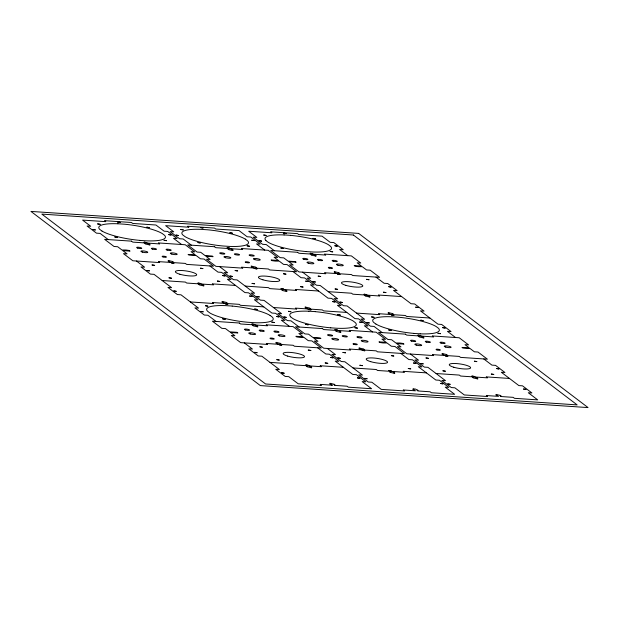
<?xml version="1.0" encoding="UTF-8"?>
<svg xmlns="http://www.w3.org/2000/svg" width="619" height="619" viewBox="0 0 619 619"><rect width="100%" height="100%" fill="white"/><g stroke="black" fill="none" stroke-linecap="round" stroke-linejoin="round"><path stroke-width="0.93" d="M117.943 223.769L124.373 224.202A33.612 7.103 8.5 0 1 162.271 233.564L164.522 235.259A33.612 7.103 8.5 0 1 146.27 240.83L139.848 240.396M284.051 234.918L290.481 235.344M308.811 311.202L315.241 311.636M420.193 333.834L413.763 333.401M162.17 280.523L185.421 282.078L186.69 283.045L213.57 284.848L212.294 283.881L235.545 285.444M245.225 286.094L268.476 287.649L269.745 288.616L296.617 290.419L295.348 289.452L318.599 291.015M328.279 291.665L351.522 293.22L352.799 294.187L379.671 295.99L378.402 295.023L401.654 296.586M190.397 301.948L213.64 303.511L212.371 302.544L239.251 304.347L240.52 305.314L263.771 306.869M273.443 307.519L296.694 309.082L295.425 308.115L322.306 309.918L323.575 310.885L346.826 312.44M356.498 313.09L379.749 314.653L378.48 313.686L405.36 315.489L406.629 316.456L429.88 318.019M269.985 362.378L293.236 363.941L294.505 364.901L321.385 366.703L320.108 365.744L343.359 367.299M353.039 367.949L376.29 369.512L377.559 370.472L404.431 372.274L403.162 371.315L426.414 372.87M436.093 373.52L459.337 375.083L460.613 376.05L487.486 377.853L486.217 376.886L509.468 378.449M305.948 251.546L312.378 251.979A33.612 7.103 8.5 0 0 330.608 246.401L328.38 244.691A33.612 7.103 8.5 0 0 290.512 235.367M232.187 306.065L225.757 305.631A33.612 7.103 8.5 0 0 207.558 311.225L209.764 312.912A33.612 7.103 8.5 0 0 247.654 322.251L254.092 322.692A33.612 7.103 8.5 0 0 272.314 317.114L270.085 315.404M330.708 327.83L337.146 328.263A33.612 7.103 8.5 0 0 355.368 322.685L353.139 320.975A33.612 7.103 8.5 0 0 315.272 311.659M375.872 324.062L373.621 322.352A33.612 7.103 8.5 0 1 391.873 316.781L398.296 317.207A33.612 7.103 8.5 0 1 436.194 326.569L438.438 328.256A33.612 7.103 8.5 0 1 420.185 333.827M245.325 239.12L247.577 240.83A33.612 7.103 8.5 0 1 229.316 246.401L222.894 245.975A33.612 7.103 8.5 0 1 185.019 236.628L182.752 234.918A33.612 7.103 8.5 0 1 201.028 229.363L207.427 229.773A33.612 7.103 8.5 0 1 245.325 239.135M101.949 231.057L99.698 229.347A33.612 7.103 8.5 0 1 117.95 223.776M347.746 255.655L339.607 249.48L343.236 249.72L333.827 242.578L330.198 242.339L322.066 236.156L298.815 234.601L297.546 233.634L270.665 231.831L271.934 232.79L248.683 231.235L256.823 237.41L253.194 237.17L262.603 244.312L266.232 244.559L274.372 250.734M375.973 277.088L384.105 283.262L387.734 283.51L397.143 290.651L393.514 290.412L411.062 303.728L414.691 303.975L424.1 311.117L420.471 310.87L438.012 324.194L441.641 324.441L451.05 331.583L447.421 331.335L455.561 337.517M483.787 358.943L491.919 365.125L495.548 365.365L504.957 372.506L501.328 372.267L518.877 385.591L522.506 385.83L531.914 392.972L528.286 392.732L537.694 399.874L514.443 398.311L513.174 397.352L500.941 396.531L500.098 395.889L501.104 395.951L500.423 395.44L495.981 394.442L497.003 395.208L495.989 395.146L498.519 396.369L486.294 395.549L487.563 396.508L464.312 394.953L454.903 387.811L451.274 387.564L441.873 380.422L445.502 380.662L427.953 367.346L424.325 367.098L414.916 359.956L418.545 360.204L410.405 354.022M313.539 254.239L316.069 255.469L315.063 255.399L316.077 256.173L311.636 255.167L310.955 254.657L311.968 254.719L311.117 254.076M339.22 273.745L338.376 273.095L339.382 273.165L338.701 272.654L334.26 271.648L335.281 272.422L334.268 272.352L336.806 273.583M367.446 295.17L369.295 295.882L369.976 296.393L368.97 296.331L369.984 297.097L365.543 296.099L364.862 295.58L365.875 295.65L365.024 295.008M393.127 314.669L392.284 314.026L393.289 314.096L392.608 313.578L388.167 312.58L389.189 313.353L388.175 313.284L390.705 314.506M421.353 336.102L423.203 336.813L423.883 337.324L422.878 337.254L423.891 338.028L419.45 337.03L418.769 336.512L419.783 336.581L418.931 335.939M447.034 355.6L446.191 354.958L447.197 355.027L446.516 354.509L442.074 353.511L443.096 354.285L442.082 354.215L444.612 355.438M475.26 377.033L477.791 378.255L476.785 378.186L477.798 378.96L473.357 377.954L472.676 377.443L473.69 377.513L472.839 376.87M302.59 272.167L310.73 278.341L307.101 278.101L316.51 285.243L320.139 285.483L337.688 298.807L334.059 298.567L343.46 305.709L347.089 305.948L364.637 319.272L361.009 319.025L370.417 326.174L374.046 326.414L382.186 332.596M264.692 250.084L256.552 243.909L260.181 244.149L250.772 237.007L247.143 236.768L239.011 230.585L215.76 229.022L214.491 228.063L187.611 226.26L188.88 227.219L165.629 225.664L173.769 231.839L170.14 231.599L179.549 238.741L183.178 238.98L191.317 245.163M292.919 271.517L301.051 277.691L304.68 277.939L314.088 285.08L310.459 284.833L328.008 298.157L331.637 298.404L341.046 305.546L337.417 305.299L354.958 318.623L358.587 318.862L367.996 326.012L364.367 325.764L372.506 331.946M400.733 353.372L408.865 359.554L412.494 359.794L421.903 366.935L418.274 366.696L435.822 380.02L439.451 380.259L448.86 387.401L445.231 387.161L454.64 394.303L431.389 392.74L430.12 391.781L417.887 390.96L417.044 390.318L418.049 390.38L415.349 389.026L412.927 388.864L413.949 389.637L412.935 389.568L415.473 390.798L403.24 389.978L404.509 390.937L381.258 389.382L371.857 382.233L368.228 381.993L358.819 374.851L362.448 375.091L344.899 361.775L341.27 361.527L331.861 354.385L335.49 354.625L327.35 348.451M230.485 248.668L232.342 249.38L233.015 249.89L232.009 249.828L233.023 250.594L228.581 249.596L227.9 249.086L228.914 249.148L228.063 248.505M256.165 268.166L255.322 267.524L256.328 267.594L255.655 267.083L251.206 266.077L252.227 266.851L251.213 266.781L253.751 268.004M284.392 289.599L286.249 290.311L286.922 290.822L285.916 290.752L286.93 291.526L282.488 290.528L281.807 290.009L282.821 290.079L281.97 289.437M310.073 309.098L309.229 308.455L310.235 308.525L309.562 308.007L305.113 307.009L306.134 307.782L305.121 307.713L305.801 308.223L307.658 308.935M338.299 330.531L340.156 331.235L340.829 331.753L339.823 331.683L340.837 332.457L336.396 331.459L335.715 330.941L336.728 331.01L335.877 330.368M363.98 350.029L363.136 349.387L364.142 349.456L363.469 348.938L359.02 347.94L360.041 348.706L359.028 348.644L361.566 349.867M392.206 371.454L394.063 372.166L394.736 372.684L393.73 372.615L394.744 373.389L390.303 372.383L389.622 371.872L390.635 371.942L389.784 371.292M219.536 266.588L227.676 272.77L224.047 272.53L233.456 279.672L237.085 279.912L254.633 293.236L251.005 292.988L260.413 300.138L264.042 300.377L281.583 313.701L277.954 313.454L287.363 320.596L290.992 320.843L299.132 327.018M181.638 244.513L173.498 238.338L177.127 238.578L167.726 231.436L164.097 231.189L155.957 225.014L132.706 223.451L131.437 222.492L104.557 220.689L105.826 221.648L82.582 220.093L90.714 226.268L87.086 226.028L96.494 233.17L100.123 233.409L108.263 239.592M209.864 265.946L218.004 272.12L221.633 272.368L231.034 279.509L227.405 279.262L244.954 292.586L248.583 292.826L257.991 299.975L254.363 299.728L271.911 313.052L275.54 313.291L284.941 320.433L281.312 320.193L289.452 326.375M317.679 347.801L325.818 353.983L329.447 354.223L338.848 361.364L335.219 361.125L352.768 374.441L356.397 374.688L365.806 381.83L362.177 381.59L371.586 388.732L348.335 387.169L347.066 386.21L334.833 385.389L333.989 384.739L334.995 384.809L334.322 384.298L329.873 383.293L330.894 384.066L329.881 383.997L330.561 384.515L332.418 385.227L320.185 384.399L321.454 385.366L298.211 383.811L288.802 376.662L285.173 376.422L275.764 369.28L279.393 369.52L261.845 356.196L258.216 355.956L248.807 348.814L252.436 349.054L244.304 342.88M147.43 243.097L149.96 244.319L148.955 244.257L149.968 245.023L145.527 244.025L144.854 243.507L145.86 243.577L145.008 242.934M173.111 262.595L172.268 261.953L173.274 262.023L172.6 261.504L168.151 260.506L169.173 261.28L168.159 261.21L170.697 262.433M201.337 284.028L203.868 285.251L202.862 285.181L203.875 285.955L199.434 284.957L198.761 284.438L199.767 284.508L198.916 283.866M227.018 303.527L226.175 302.884L227.181 302.954L226.508 302.436L222.059 301.438L223.08 302.211L222.066 302.142L224.604 303.364M255.245 324.96L257.102 325.664L257.775 326.182L256.769 326.112L257.783 326.886L253.341 325.88L252.668 325.37L253.674 325.439L252.823 324.797M280.925 344.458L280.082 343.816L281.088 343.878L280.415 343.367L275.966 342.369L276.987 343.135L275.973 343.073L278.511 344.296M309.152 365.883L311.009 366.595L311.682 367.113L310.676 367.044L311.69 367.818L307.248 366.812L306.575 366.301L307.581 366.363L306.73 365.721M136.49 261.017L144.622 267.199L140.993 266.951L150.402 274.101L154.03 274.341L171.579 287.665L167.95 287.417L177.359 294.559L180.988 294.806L198.529 308.13L194.9 307.883L204.309 315.025L207.938 315.272L216.077 321.447M265.806 240.489L268.058 242.199A33.612 7.103 8.5 0 0 306.01 251.546M290.566 316.781L292.818 318.491A33.612 7.103 8.5 0 0 330.77 327.83M232.218 306.088A33.612 7.103 8.5 0 1 270.085 315.419M139.909 240.396A33.612 7.103 8.5 0 1 102.034 231.065M290.675 316.804A33.612 7.103 8.5 0 1 308.912 311.233M413.825 333.401A33.612 7.103 8.5 0 1 375.957 324.062M265.915 240.512A33.612 7.103 8.5 0 1 284.144 234.941M92.935 229.556L95.488 229.959L92.974 229.51M97.632 223.916L100.185 224.318L97.632 223.916M114.848 236.984L117.401 237.387L114.848 236.984M117.564 222.028L120.125 222.43L117.564 222.028M144.095 242.176L146.657 242.571L144.111 242.145M146.811 227.219L149.372 227.614L146.858 227.165M164.035 240.288L166.588 240.69L164.074 240.242M168.732 234.647L171.285 235.042L168.77 234.601M175.982 235.135L178.543 235.529L176.028 235.081M180.678 229.487L183.239 229.889L180.678 229.487M197.894 242.563L200.455 242.958L197.91 242.532M200.618 227.599L203.179 228.001L200.633 227.575M200.749 311.419L203.303 311.821L200.757 311.396M205.446 305.778L207.999 306.173L205.454 305.747M227.15 247.747L229.703 248.142L227.15 247.747M222.662 318.847L225.215 319.249L222.662 318.847M229.866 232.79L232.427 233.185L229.881 232.759M225.378 303.89L227.939 304.285L225.393 303.867M247.082 245.859L249.643 246.261L247.128 245.813M251.778 240.218L254.339 240.613L251.778 240.218M251.91 324.031L254.471 324.433L251.925 324.008M259.036 240.706L261.597 241.101L259.036 240.706M254.626 309.074L257.187 309.477L254.626 309.074M263.733 235.058L266.294 235.46L263.771 235.011M271.849 322.143L274.403 322.545L271.849 322.143M280.949 248.134L283.51 248.529L280.987 248.087M276.546 316.502L279.099 316.905L276.554 316.479M283.672 233.177L286.233 233.572L283.688 233.146M283.796 316.99L286.357 317.392L283.812 316.967M288.493 311.349L291.054 311.744L288.539 311.303M310.204 253.318L312.757 253.72L310.22 253.295M305.709 324.418L308.27 324.82L305.755 324.371M312.92 238.361L315.481 238.756L312.92 238.361M308.432 309.461L310.993 309.864L308.432 309.461M330.136 251.43L332.697 251.832L330.136 251.43M334.833 245.789L337.394 246.192L334.871 245.743M334.964 329.602L337.517 330.004L334.98 329.579M337.68 314.645L340.241 315.048L337.68 314.645M354.896 327.722L357.457 328.116L354.896 327.722M359.593 322.073L362.154 322.476L359.639 322.027M366.85 322.561L369.411 322.963L366.889 322.514M371.547 316.92L374.108 317.315L371.547 316.92M388.763 329.989L391.324 330.391L388.778 329.966M391.487 315.032L394.048 315.435L391.502 315.009M418.018 335.173L420.572 335.575L418.057 335.127M420.734 320.216L423.295 320.619L420.75 320.193M437.95 333.293L440.511 333.687L437.966 333.262M442.647 327.644L445.208 328.047L442.647 327.644M146.842 270.48L149.396 270.874L146.842 270.48M152.081 264.971L154.642 265.365L152.081 264.971M171.478 262.951L174.032 263.346L171.486 262.936M169.018 277.83L171.571 278.225L169.018 277.83M173.792 290.945L176.353 291.34L173.807 290.93M200.463 268.22L203.024 268.615L200.479 268.197M198.003 283.092L200.564 283.494L198.018 283.076M217.401 281.072L219.954 281.475L217.408 281.057M222.639 275.563L225.192 275.966L222.647 275.548M229.897 276.051L232.45 276.445L229.928 276.02M235.135 270.542L237.696 270.936L235.166 270.511M254.525 268.522L257.086 268.917L254.541 268.507M252.072 283.401L254.626 283.796L252.08 283.386M249.589 296.029L252.15 296.424L249.604 296.014M256.846 296.516L259.407 296.911L256.862 296.501M254.657 352.343L257.21 352.737L254.688 352.304M259.895 346.833L262.456 347.228L259.926 346.795M283.517 273.791L286.071 274.186L283.525 273.768M281.057 288.671L283.618 289.065L281.057 288.671M279.293 344.814L281.846 345.209L279.301 344.791M276.832 359.685L279.386 360.08L276.84 359.67M300.447 286.643L303.008 287.046L300.447 286.643M305.693 281.142L308.247 281.537L305.701 281.119M281.606 372.8L284.167 373.203L281.606 372.8M312.951 281.622L315.504 282.024L312.959 281.606M318.189 276.113L320.75 276.515L318.205 276.097M308.277 350.075L310.839 350.47L308.277 350.075M305.817 364.955L308.378 365.349L305.848 364.916M337.579 274.093L340.141 274.496L337.595 274.078M335.127 288.972L337.68 289.367L335.134 288.957M332.643 301.6L335.204 302.002L332.658 301.585M339.901 302.087L342.462 302.482L339.916 302.072M325.215 362.935L327.768 363.33L325.215 362.935M330.453 357.426L333.007 357.821L330.453 357.426M337.711 357.914L340.264 358.308L337.711 357.914M342.949 352.404L345.51 352.799L342.949 352.404M366.572 279.362L369.125 279.757L366.603 279.324M364.111 294.242L366.672 294.636L364.127 294.218M362.339 350.385L364.901 350.78L362.355 350.362M359.887 365.256L362.44 365.659L359.887 365.256M357.403 377.892L359.964 378.286L357.418 377.869M383.501 292.222L386.063 292.617L383.532 292.183M388.747 286.713L391.301 287.108L388.755 286.69M364.661 378.379L367.222 378.774L364.676 378.356M391.332 355.646L393.885 356.041L391.363 355.616M388.871 370.526L391.432 370.92L388.902 370.495M415.697 307.179L418.258 307.573L415.728 307.14M408.261 368.506L410.823 368.901L408.292 368.467M413.507 362.997L416.061 363.392L413.515 362.982M420.765 363.485L423.319 363.879L420.773 363.469M426.004 357.975L428.565 358.37L426.034 357.937M445.394 355.956L447.955 356.351L445.425 355.917M442.941 370.835L445.494 371.23L442.949 370.812M440.457 383.463L443.018 383.857L440.473 383.447M447.715 383.95L450.276 384.345L447.73 383.927M474.386 361.217L476.94 361.62L474.394 361.202M471.926 376.097L474.487 376.491L471.926 376.097M491.316 374.077L493.877 374.472L491.331 374.062M496.562 368.568L499.115 368.963L496.57 368.553M523.512 389.034L526.073 389.428L523.527 389.018M358.649 233.402L30.95 211.419L260.351 385.598L588.05 407.581L358.649 233.402M353.41 235.011L41.837 214.104L265.59 383.989L577.163 404.896L353.41 235.011M131.514 241.147L104.634 239.344L114.043 246.494L117.672 246.733L121.951 249.983L125.951 250.006L129.209 250.471L130.052 251.113L122.794 250.625L127.081 253.875L123.452 253.635L132.861 260.777L159.733 262.58L158.464 261.613L185.344 263.415L186.613 264.383L213.493 266.185L204.084 259.044L200.455 258.796L196.177 255.546L188.919 255.059L188.068 254.417L195.325 254.904L191.047 251.654L194.675 251.902L185.267 244.76L158.387 242.95L159.663 243.917L132.783 242.114L131.514 241.147M214.569 246.726L187.689 244.923L197.097 252.065L200.726 252.304L205.005 255.554L212.263 256.042L213.106 256.684L205.848 256.196L210.135 259.446L206.506 259.206L215.907 266.348L242.787 268.151L241.518 267.184L268.398 268.986L269.667 269.954L296.547 271.756L287.139 264.615L283.51 264.375L279.231 261.117L275.223 261.094L271.973 260.638L271.122 259.988L278.38 260.475L274.101 257.225L277.73 257.473L268.321 250.331L241.441 248.529L242.71 249.488L215.838 247.685L214.569 246.726M297.615 252.297L270.743 250.494L280.152 257.636L283.781 257.875L288.059 261.125L295.317 261.613L296.161 262.255L288.903 261.767L293.182 265.017L289.553 264.777L298.962 271.919L325.842 273.722L324.573 272.762L351.453 274.565L352.722 275.525L379.602 277.327L370.193 270.186L366.564 269.946L362.285 266.696L358.277 266.665L355.027 266.209L354.176 265.566L361.434 266.054L357.155 262.804L360.784 263.044L351.375 255.902L324.495 254.1L325.764 255.059L298.892 253.256L297.615 252.297M239.329 323.01L212.449 321.207L221.857 328.349L225.486 328.588L229.765 331.846L237.023 332.326L237.866 332.976L230.608 332.488L234.895 335.738L231.266 335.49L240.675 342.632L267.547 344.435L266.278 343.475L293.158 345.278L294.427 346.238L321.307 348.04L311.899 340.899L308.27 340.659L303.991 337.409L299.991 337.386L296.733 336.922L295.882 336.279L303.14 336.767L298.861 333.517L302.49 333.757L293.081 326.615L266.201 324.813L267.478 325.78L240.598 323.977L239.329 323.01M322.383 328.581L295.503 326.778L304.912 333.92L308.541 334.167L312.819 337.417L320.077 337.904L320.921 338.547L313.663 338.059L317.949 341.309L314.32 341.061L323.722 348.203L350.602 350.014L349.333 349.046L376.213 350.849L377.482 351.816L404.362 353.619L394.953 346.47L391.324 346.23L387.045 342.98L383.037 342.957L379.787 342.493L378.936 341.85L386.194 342.338L381.915 339.088L385.544 339.328L376.135 332.186L349.255 330.384L350.524 331.351L323.652 329.548L322.383 328.581M405.43 334.152L378.557 332.349L387.966 339.491L391.595 339.738L395.874 342.988L399.874 343.011L403.131 343.475L403.975 344.118L396.717 343.63L400.996 346.88L397.367 346.632L406.776 353.782L433.656 355.585L432.387 354.617L459.267 356.42L460.536 357.387L487.416 359.19L478.007 352.049L474.378 351.801L470.1 348.551L462.842 348.064L461.991 347.421L469.248 347.909L464.97 344.659L468.598 344.899L459.19 337.757L432.31 335.955L433.579 336.922L406.706 335.119L405.43 334.152M260.243 330.956A2.592 0.549 8.5 0 0 264.282 331.126A2.592 0.549 8.5 0 0 260.653 330.059A2.592 0.549 8.5 0 0 260.243 330.956M274.96 331.939A2.592 0.549 8.5 0 0 278.991 332.117A2.592 0.549 8.5 0 0 275.37 331.049A2.592 0.549 8.5 0 0 274.96 331.939M270.867 338.786A2.159 0.457 8.5 0 0 274.225 338.933A2.159 0.457 8.5 0 0 271.207 338.044A2.159 0.457 8.5 0 0 270.867 338.786M245.534 329.966A2.592 0.549 8.5 0 0 249.565 330.144A2.592 0.549 8.5 0 0 245.936 329.068A2.592 0.549 8.5 0 0 245.534 329.966M250.192 333.958A3.451 0.727 8.5 0 0 255.562 334.19A3.451 0.727 8.5 0 0 250.734 332.767A3.451 0.727 8.5 0 0 250.192 333.958M279.618 335.931A3.451 0.727 8.5 0 0 284.995 336.163A3.451 0.727 8.5 0 0 280.159 334.74A3.451 0.727 8.5 0 0 279.618 335.931M287.665 356.095A10.794 2.283 8.5 0 0 304.463 356.815A10.794 2.283 8.5 0 0 289.359 352.358A10.794 2.283 8.5 0 0 287.665 356.095M179.85 274.232A10.794 2.283 8.5 0 0 196.649 274.96A10.794 2.283 8.5 0 0 181.545 270.503A10.794 2.283 8.5 0 0 179.85 274.232M171.803 254.076A3.451 0.727 8.5 0 0 177.181 254.308A3.451 0.727 8.5 0 0 172.345 252.877A3.451 0.727 8.5 0 0 171.803 254.076M142.378 252.103A3.451 0.727 8.5 0 0 147.748 252.335A3.451 0.727 8.5 0 0 142.919 250.904A3.451 0.727 8.5 0 0 142.378 252.103M137.72 248.111A2.592 0.549 8.5 0 0 141.751 248.281A2.592 0.549 8.5 0 0 138.122 247.213A2.592 0.549 8.5 0 0 137.72 248.111M163.052 256.931A2.159 0.457 8.5 0 0 166.41 257.078A2.159 0.457 8.5 0 0 163.393 256.181A2.159 0.457 8.5 0 0 163.052 256.931M167.145 250.084A2.592 0.549 8.5 0 0 171.177 250.254A2.592 0.549 8.5 0 0 167.556 249.186A2.592 0.549 8.5 0 0 167.145 250.084M152.429 249.093A2.592 0.549 8.5 0 0 156.468 249.271A2.592 0.549 8.5 0 0 152.839 248.204A2.592 0.549 8.5 0 0 152.429 249.093M235.483 254.672A2.592 0.549 8.5 0 0 239.514 254.842A2.592 0.549 8.5 0 0 235.893 253.775A2.592 0.549 8.5 0 0 235.483 254.672M250.2 255.655A2.592 0.549 8.5 0 0 254.231 255.833A2.592 0.549 8.5 0 0 250.61 254.757A2.592 0.549 8.5 0 0 250.2 255.655M246.107 262.502A2.159 0.457 8.5 0 0 249.465 262.649A2.159 0.457 8.5 0 0 246.447 261.76A2.159 0.457 8.5 0 0 246.107 262.502M220.766 253.682A2.592 0.549 8.5 0 0 224.805 253.852A2.592 0.549 8.5 0 0 221.176 252.784A2.592 0.549 8.5 0 0 220.766 253.682M225.424 257.674A3.451 0.727 8.5 0 0 230.802 257.906A3.451 0.727 8.5 0 0 225.974 256.475A3.451 0.727 8.5 0 0 225.424 257.674M254.858 259.647A3.451 0.727 8.5 0 0 260.235 259.879A3.451 0.727 8.5 0 0 255.399 258.448A3.451 0.727 8.5 0 0 254.858 259.647M262.905 279.803A10.794 2.283 8.5 0 0 279.703 280.531A10.794 2.283 8.5 0 0 264.599 276.074A10.794 2.283 8.5 0 0 262.905 279.803M370.719 361.666A10.794 2.283 8.5 0 0 387.517 362.386A10.794 2.283 8.5 0 0 372.414 357.929A10.794 2.283 8.5 0 0 370.719 361.666M362.672 341.502A3.451 0.727 8.5 0 0 368.05 341.734A3.451 0.727 8.5 0 0 363.214 340.311A3.451 0.727 8.5 0 0 362.672 341.502M333.239 339.529A3.451 0.727 8.5 0 0 338.616 339.761A3.451 0.727 8.5 0 0 333.78 338.338A3.451 0.727 8.5 0 0 333.239 339.529M328.581 335.537A2.592 0.549 8.5 0 0 332.62 335.715A2.592 0.549 8.5 0 0 328.991 334.647A2.592 0.549 8.5 0 0 328.581 335.537M353.921 344.365A2.159 0.457 8.5 0 0 357.279 344.504A2.159 0.457 8.5 0 0 354.261 343.615A2.159 0.457 8.5 0 0 353.921 344.365M358.014 337.517A2.592 0.549 8.5 0 0 362.045 337.688A2.592 0.549 8.5 0 0 358.424 336.62A2.592 0.549 8.5 0 0 358.014 337.517M343.297 336.527A2.592 0.549 8.5 0 0 347.329 336.697A2.592 0.549 8.5 0 0 343.707 335.63A2.592 0.549 8.5 0 0 343.297 336.527M426.352 342.098A2.592 0.549 8.5 0 0 430.383 342.276A2.592 0.549 8.5 0 0 426.762 341.201A2.592 0.549 8.5 0 0 426.352 342.098M441.068 343.088A2.592 0.549 8.5 0 0 445.1 343.259A2.592 0.549 8.5 0 0 441.479 342.191A2.592 0.549 8.5 0 0 441.068 343.088M436.975 349.936A2.159 0.457 8.5 0 0 440.333 350.075A2.159 0.457 8.5 0 0 437.308 349.186A2.159 0.457 8.5 0 0 436.975 349.936M411.635 341.115A2.592 0.549 8.5 0 0 415.666 341.286A2.592 0.549 8.5 0 0 412.045 340.218A2.592 0.549 8.5 0 0 411.635 341.115M416.293 345.1A3.451 0.727 8.5 0 0 421.671 345.332A3.451 0.727 8.5 0 0 416.835 343.909A3.451 0.727 8.5 0 0 416.293 345.1M445.726 347.081A3.451 0.727 8.5 0 0 451.104 347.305A3.451 0.727 8.5 0 0 446.268 345.882A3.451 0.727 8.5 0 0 445.726 347.081M453.773 367.237A10.794 2.283 8.5 0 0 470.572 367.965A10.794 2.283 8.5 0 0 455.468 363.5A10.794 2.283 8.5 0 0 453.773 367.237M345.959 285.374A10.794 2.283 8.5 0 0 362.757 286.102A10.794 2.283 8.5 0 0 347.654 281.645A10.794 2.283 8.5 0 0 345.959 285.374M337.912 265.218A3.451 0.727 8.5 0 0 343.29 265.45A3.451 0.727 8.5 0 0 338.454 264.027A3.451 0.727 8.5 0 0 337.912 265.218M308.479 263.245A3.451 0.727 8.5 0 0 313.856 263.477A3.451 0.727 8.5 0 0 309.02 262.046A3.451 0.727 8.5 0 0 308.479 263.245M303.821 259.253A2.592 0.549 8.5 0 0 307.852 259.431A2.592 0.549 8.5 0 0 304.231 258.355A2.592 0.549 8.5 0 0 303.821 259.253M329.161 268.073A2.159 0.457 8.5 0 0 332.519 268.22A2.159 0.457 8.5 0 0 329.494 267.331A2.159 0.457 8.5 0 0 329.161 268.073M333.254 261.226A2.592 0.549 8.5 0 0 337.285 261.404A2.592 0.549 8.5 0 0 333.664 260.328A2.592 0.549 8.5 0 0 333.254 261.226M318.537 260.243A2.592 0.549 8.5 0 0 322.569 260.413A2.592 0.549 8.5 0 0 318.947 259.346A2.592 0.549 8.5 0 0 318.537 260.243"/></g></svg>
